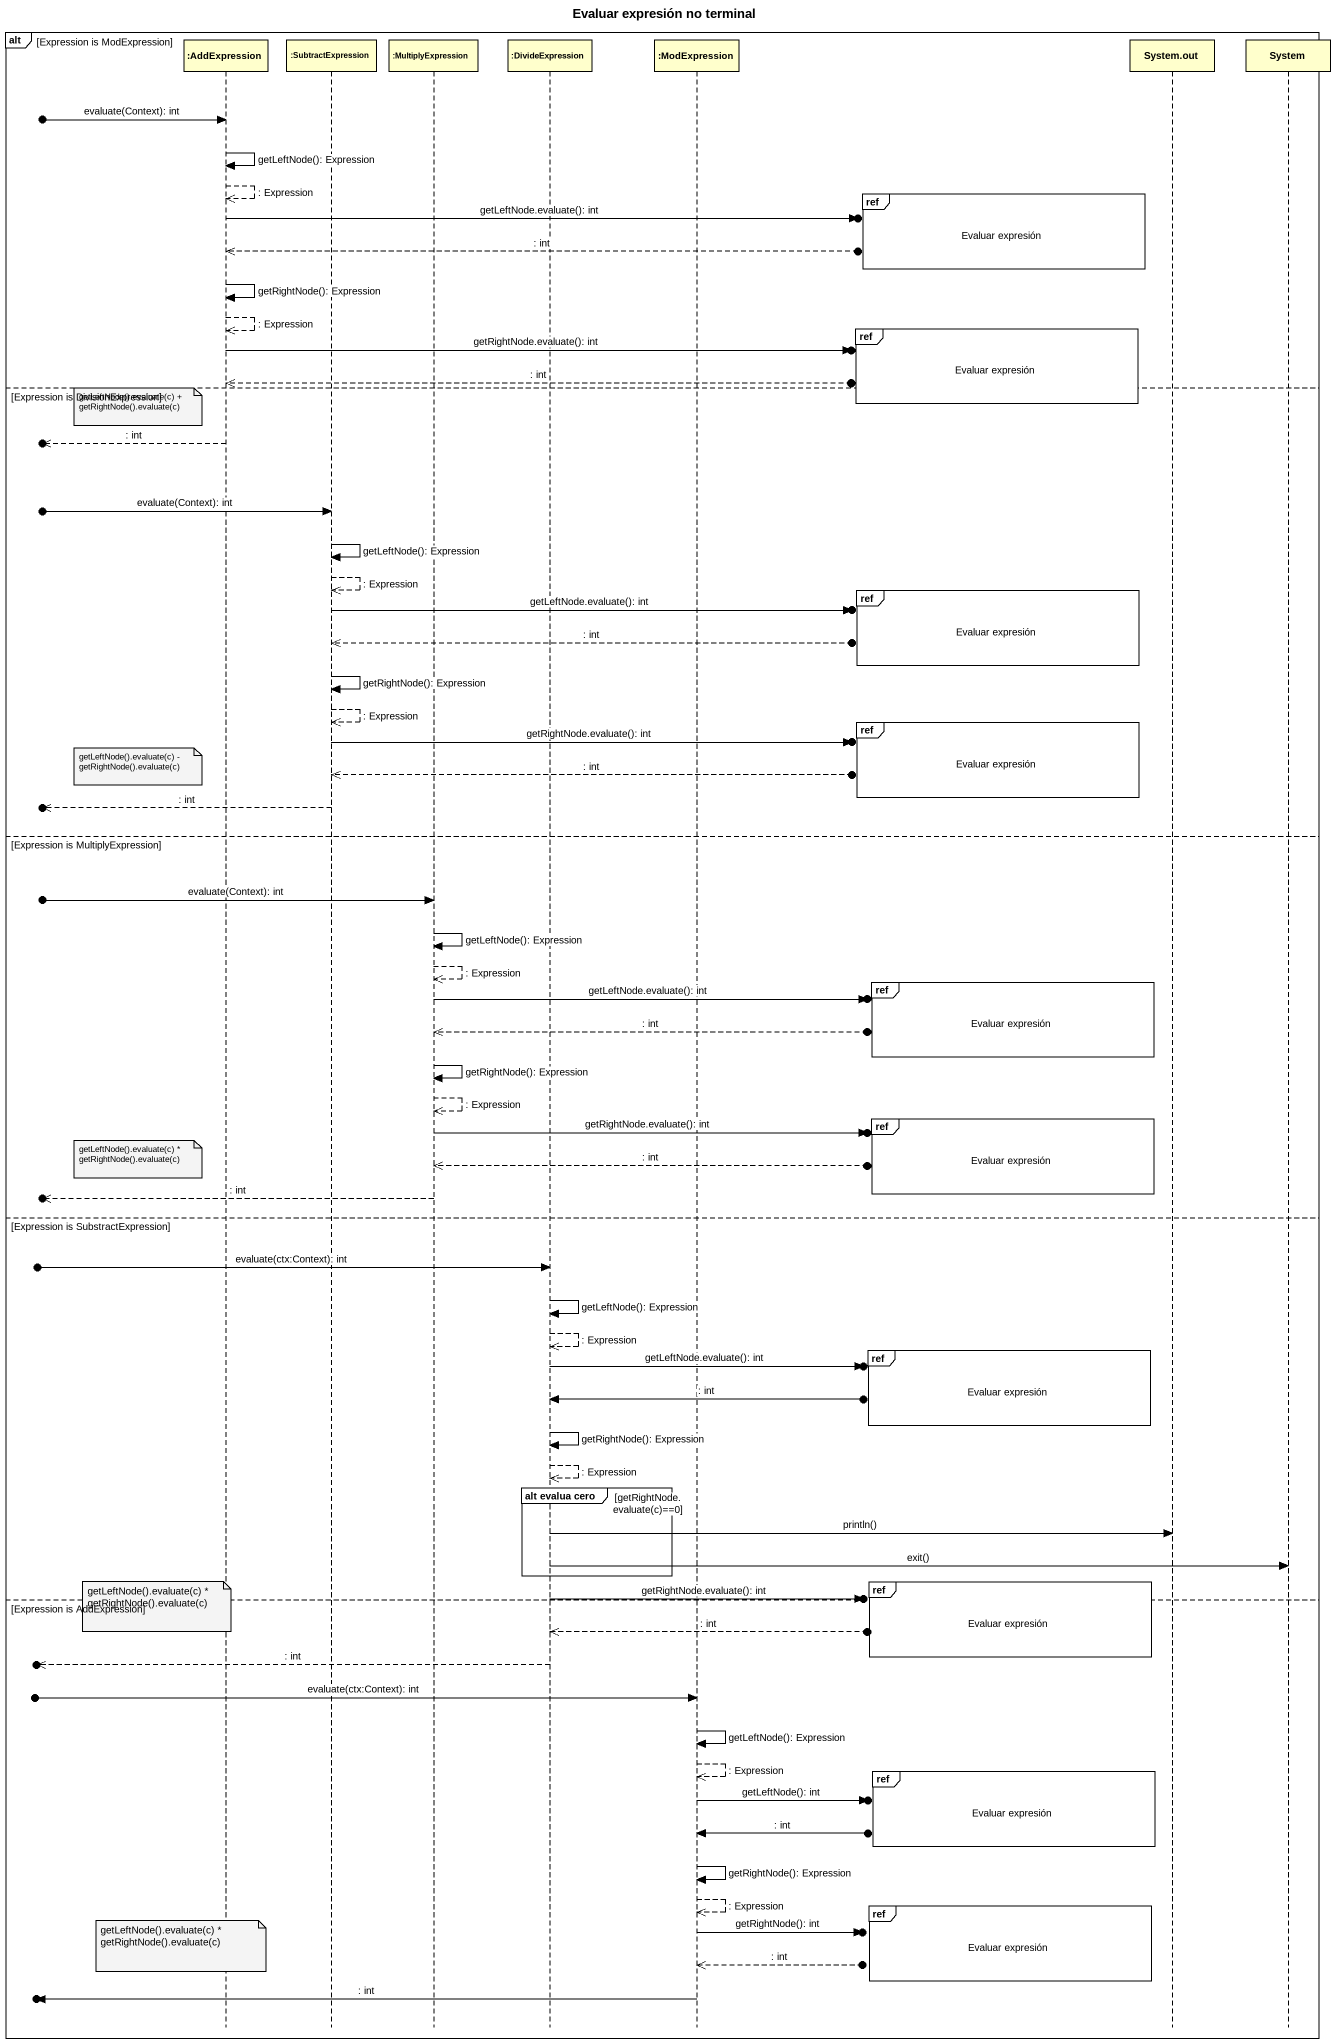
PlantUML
@startuml
title Evaluar expresión no terminal
hide footbox
participant ":AddExpression" as AddExpression
participant ":SubtractExpression" as SubtractExpression
participant ":MultiplyExpression" as MultiplyExpression
participant ":DivideExpression" as DivideExpression
participant ":ModExpression" as ModExpression
participant "System.out" as System_out
participant System

alt Expression is ModExpression
  [o-> AddExpression : evaluate(Context): int
  AddExpression -> AddExpression : getLeftNode(): Expression
  AddExpression -->> AddExpression : : Expression
  ref over System_out : Evaluar expresión
  AddExpression ->o] : getLeftNode.evaluate(): int
  AddExpression <<--o] : : int
  AddExpression -> AddExpression : getRightNode(): Expression
  AddExpression -->> AddExpression : : Expression
  ref over System_out : Evaluar expresión
  AddExpression ->o] : getRightNode.evaluate(): int
  AddExpression <<--o] : : int
else Expression is DivisionExpression
  note left of AddExpression : getLeftNode().evaluate(c) + getRightNode().evaluate(c)
  [o<<-- AddExpression : : int
  [o-> SubtractExpression : evaluate(Context): int
  SubtractExpression -> SubtractExpression : getLeftNode(): Expression
  SubtractExpression -->> SubtractExpression : : Expression
  ref over System_out : Evaluar expresión
  SubtractExpression ->o] : getLeftNode.evaluate(): int
  SubtractExpression <<--o] : : int
  SubtractExpression -> SubtractExpression : getRightNode(): Expression
  SubtractExpression -->> SubtractExpression : : Expression
  ref over System_out : Evaluar expresión
  SubtractExpression ->o] : getRightNode.evaluate(): int
  note left of AddExpression : getLeftNode().evaluate(c) - getRightNode().evaluate(c)
  SubtractExpression <<--o] : : int
  [o<<-- SubtractExpression : : int
else Expression is MultiplyExpression
  [o-> MultiplyExpression : evaluate(Context): int
  MultiplyExpression -> MultiplyExpression : getLeftNode(): Expression
  MultiplyExpression -->> MultiplyExpression : : Expression
  ref over System_out : Evaluar expresión
  MultiplyExpression ->o] : getLeftNode.evaluate(): int
  MultiplyExpression <<--o] : : int
  MultiplyExpression -> MultiplyExpression : getRightNode(): Expression
  MultiplyExpression -->> MultiplyExpression : : Expression
  ref over System_out : Evaluar expresión
  MultiplyExpression ->o] : getRightNode.evaluate(): int
  note left of AddExpression : getLeftNode().evaluate(c) * getRightNode().evaluate(c)
  MultiplyExpression <<--o] : : int
  [o<<-- MultiplyExpression : : int
else Expression is SubstractExpression
  [o-> DivideExpression : evaluate(ctx:Context): int
  DivideExpression -> DivideExpression : getLeftNode(): Expression
  DivideExpression -->> DivideExpression : : Expression
  ref over System_out : Evaluar expresión
  DivideExpression ->o] : getLeftNode.evaluate(): int
  DivideExpression <-o] : : int
  DivideExpression -> DivideExpression : getRightNode(): Expression
  DivideExpression -->> DivideExpression : : Expression
  group alt evalua cero [getRightNode.evaluate(c)==0]
    DivideExpression -> System_out : println()
    DivideExpression -> System : exit()
  end
  ref over System_out : Evaluar expresión
  DivideExpression ->o] : getRightNode.evaluate(): int
else Expression is AddExpression
  note over AddExpression : getLeftNode().evaluate(c) * getRightNode().evaluate(c)
  DivideExpression <<--o] : : int
  [o<<-- DivideExpression : : int
  [o-> ModExpression : evaluate(ctx:Context): int
  ModExpression -> ModExpression : getLeftNode(): Expression
  ModExpression -->> ModExpression : : Expression
  ref over System_out : Evaluar expresión
  ModExpression ->o] : getLeftNode(): int
  ModExpression <-o] : : int
  ModExpression -> ModExpression : getRightNode(): Expression
  ModExpression -->> ModExpression : : Expression
  ref over System_out : Evaluar expresión
  ModExpression ->o] : getRightNode(): int
  note over AddExpression : getLeftNode().evaluate(c) * getRightNode().evaluate(c)
  ModExpression <<--o] : : int
  [o<- ModExpression : : int
end
@enduml
